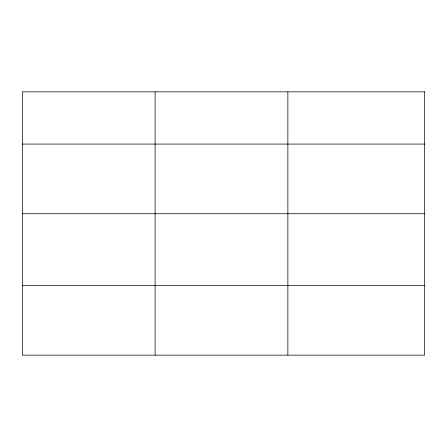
<?xml version="1.0" encoding="UTF-8"?>
<svg xmlns="http://www.w3.org/2000/svg" width="447" height="447" viewBox="0 0 447 447"><rect width="100%" height="100%" fill="white"/><g stroke="black" fill="none" stroke-linecap="round" stroke-linejoin="round"><path stroke-width="0.67" d="M22.35 144.079L424.65 144.079M22.35 213.739L424.65 213.739M22.35 285.504L424.65 285.504M287.868 91.842L287.868 355.158M155.109 91.842L155.109 355.158M424.65 91.842L22.35 91.842L22.35 355.158L424.65 355.158L424.65 91.842"/></g></svg>
